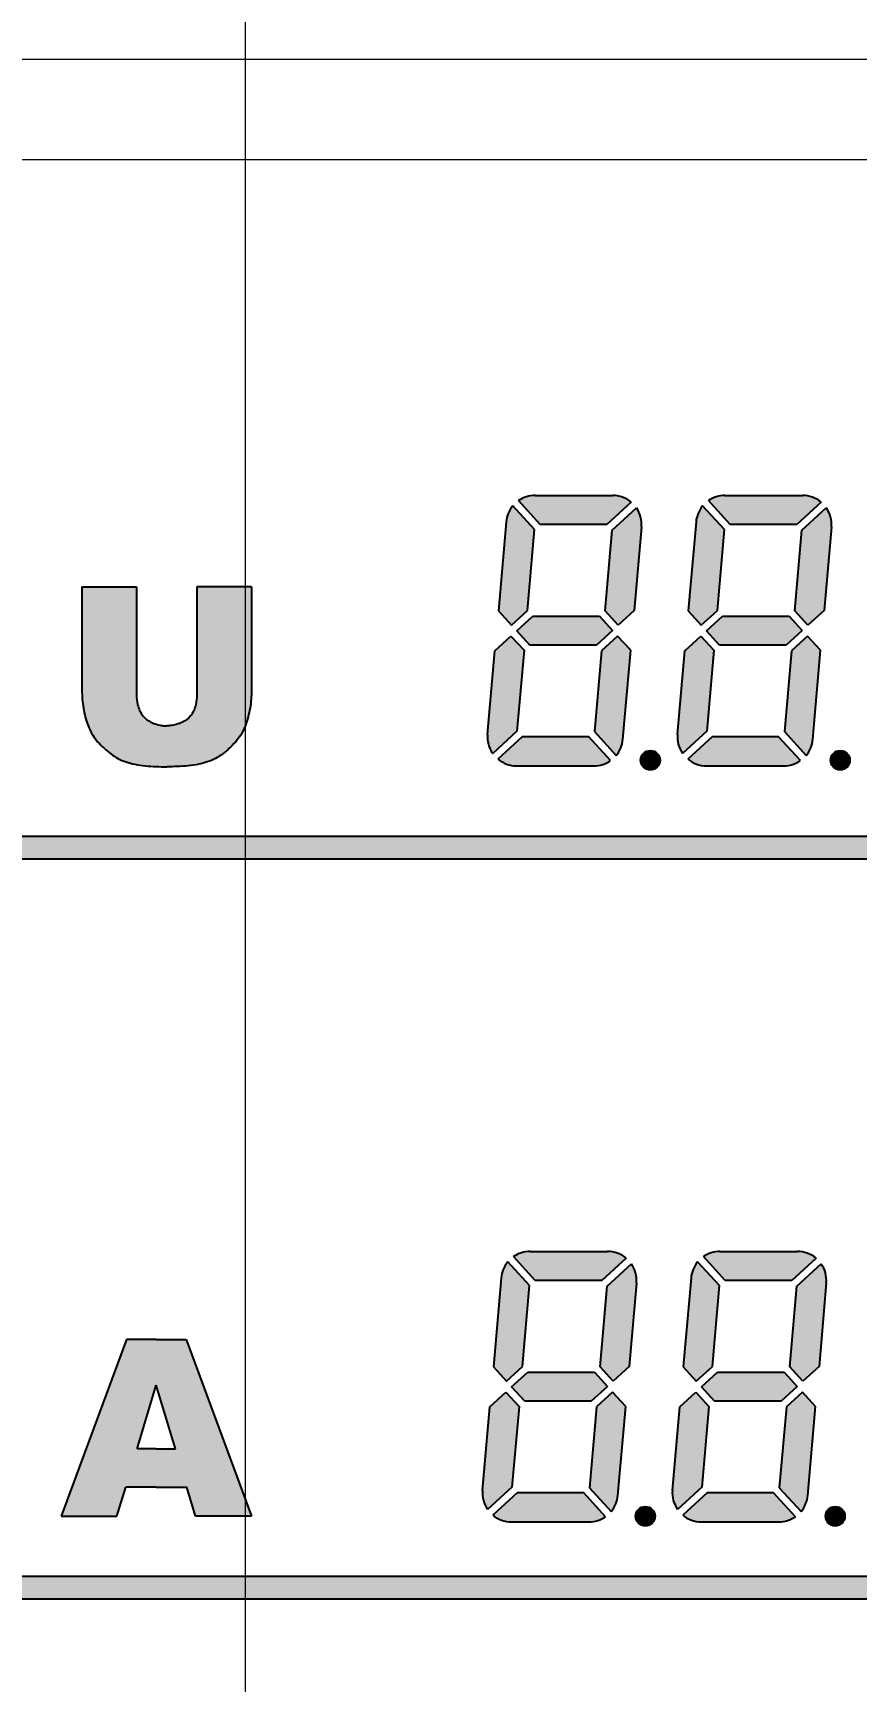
# Model space of a CAD drawing. Header units: millimetres. Extents: x 0 to 1188, y 0 to 840.
# Drawn here: x 295.21 to 311.58, y 703.66 to 736.44 of the extents above; entities that cross this region are included whole.
import ezdxf

# ---------------------------------------------------------------- set-up
doc = ezdxf.new("R2010")
doc.units = ezdxf.units.MM
for name, color, linetype, lineweight in [('5剖面线层', 2, 'Continuous', 20), ('7标注层', 4, 'Continuous', 20), ('细实线1', 7, 'Continuous', 15)]:
    doc.layers.add(name, color=color, linetype=linetype, lineweight=lineweight)
doc.layers.add('7', color=7, linetype='Continuous')
doc.layers.add('DWG', color=7, linetype='Continuous')
doc.styles.add('PC_TEXTSTYLE', font='txt.shx', dxfattribs={"width": 0.8, "bigfont": 'hzfs.shx'})
doc.dimstyles.new('副本 (2) (2)TH_GBDIM', dxfattribs={"dimtxt": 3.5, "dimasz": 2.5, "dimexe": 2, "dimexo": 0, "dimgap": 1.5, "dimtad": 1, "dimtoh": 1, "dimdec": 1, "dimdsep": 46, "dimtxsty": 'PC_TEXTSTYLE', "dimcen": 2.5, "dimazin": 2, "dimtfac": 0.714286, "dimtdec": 1, "dimtmove": 0, "dimatfit": 3, "dimfxl": 1, "dimtolj": 1, "dimtzin": 0, "dimarcsym": 0})

# ---------------------------------------------------------------- blocks, each defined once
blk = doc.blocks.new('*D34')
at = {"layer": '7', "color": 0, "lineweight": -2, "ltscale": 5, "transparency": 16777216}
for p, q in [((142.7839733713922, 704.7729266169877), (142.7839733713922, 813.930955731501)), ((456.0923315638363, 704.7729266169877), (456.0923315638363, 813.930955731501)), ((145.2839733713922, 811.930955731501), (453.5923315638363, 811.930955731501))]:
    blk.add_line(p, q, dxfattribs=at)
at = {"layer": '7', "color": 0, "ltscale": 5, "transparency": 16777216}
for points in [[(145.2839733713922, 812.3476223981676), (145.2839733713922, 811.5142890648343), (142.7839733713922, 811.930955731501)], [(453.5923315638363, 812.3476223981676), (453.5923315638363, 811.5142890648343), (456.0923315638363, 811.930955731501)]]:
    blk.add_solid(points, dxfattribs=at)
at = {"layer": 'DEFPOINTS', "color": 0, "ltscale": 5, "transparency": 16777216}
for p in [(456.0923315638363, 811.930955731501), (142.7839733713922, 704.7729266169877), (456.0923315638363, 704.7729266169877)]:
    blk.add_point(p, dxfattribs=at)
at = {"layer": '7', "color": 0, "ltscale": 5, "transparency": 16777216, "insert": (299.4381524676143, 815.180955731501), "char_height": 3.5, "attachment_point": 5, "style": 'PC_TEXTSTYLE'}
blk.add_mtext('\\A1;313.3', dxfattribs=at)
blk = doc.blocks.new('*D35')
at = {"layer": '7', "color": 0, "lineweight": -2, "ltscale": 5, "transparency": 16777216}
for p, q in [((159.0229906195459, 727.4906111243577), (159.0229906195459, 806.3837288747513)), ((439.8533068651018, 727.4906111243574), (439.8533068651018, 806.3837288747513)), ((437.3533068651018, 804.3837288747513), (161.5229906195459, 804.3837288747513))]:
    blk.add_line(p, q, dxfattribs=at)
at = {"layer": '7', "color": 0, "ltscale": 5, "transparency": 16777216}
for points in [[(161.5229906195459, 804.800395541418), (161.5229906195459, 803.9670622080847), (159.0229906195459, 804.3837288747513)], [(437.3533068651018, 804.800395541418), (437.3533068651018, 803.9670622080847), (439.8533068651018, 804.3837288747513)]]:
    blk.add_solid(points, dxfattribs=at)
at = {"layer": 'DEFPOINTS', "color": 0, "ltscale": 5, "transparency": 16777216}
for p in [(159.0229906195459, 804.3837288747513), (159.0229906195459, 727.4906111243577), (439.8533068651018, 727.4906111243574)]:
    blk.add_point(p, dxfattribs=at)
at = {"layer": '7', "color": 0, "ltscale": 5, "transparency": 16777216, "insert": (299.4381487423238, 807.6337288747513), "char_height": 3.5, "attachment_point": 5, "style": 'PC_TEXTSTYLE'}
blk.add_mtext('\\A1;280.8', dxfattribs=at)
blk = doc.blocks.new('*D38')
at = {"layer": '7', "color": 0, "lineweight": -2, "ltscale": 5, "transparency": 16777216}
for p, q in [((299.4381509313532, 774.9706114205262), (490.5379658309207, 774.9706114205262)), ((488.5379658309207, 772.4706114205262), (488.5379658309207, 686.6645021548554)), ((462.9359242315647, 684.1645021548554), (490.5379658309207, 684.1645021548554))]:
    blk.add_line(p, q, dxfattribs=at)
at = {"layer": '7', "color": 0, "ltscale": 5, "transparency": 16777216}
for points in [[(488.121299164254, 772.4706114205262), (488.9546324975874, 772.4706114205262), (488.5379658309207, 774.9706114205262)], [(488.121299164254, 686.6645021548554), (488.9546324975874, 686.6645021548554), (488.5379658309207, 684.1645021548554)]]:
    blk.add_solid(points, dxfattribs=at)
at = {"layer": 'DEFPOINTS', "color": 0, "ltscale": 5, "transparency": 16777216}
for p in [(299.4381509313532, 774.9706114205262), (462.9359242315647, 684.1645021548554), (488.5379658309207, 684.1645021548554)]:
    blk.add_point(p, dxfattribs=at)
at = {"layer": '7', "color": 0, "ltscale": 5, "transparency": 16777216, "insert": (485.2879658309206, 729.5675567876909), "char_height": 3.5, "attachment_point": 5, "rotation": 90, "style": 'PC_TEXTSTYLE'}
blk.add_mtext('\\A1;90.8', dxfattribs=at)

msp = doc.modelspace()

# ---------------------------------------------------------------- hatches: boundary and pattern name
h = msp.add_hatch(color=256)
edge = h.paths.add_edge_path()
edge.add_line((306.8421706658227, 724.4446439799449), (306.5225669335622, 724.1517811167421))
edge.add_line((306.5225669335622, 724.1517811167423), (306.3819139171495, 722.5441097826088))
edge.add_line((306.3819139171495, 722.5441097826088), (306.8153089004185, 722.0711421530466))
edge.add_arc((306.3728312754446, 722.4402947128783), 0.5762465280000839, 320.1622556607201, 354.9999999999768)
edge.add_line((306.9468850114325, 722.3900715187247), (307.101843952083, 724.1612603151475))
edge.add_line((307.101843952083, 724.1612603151475), (306.8421706658222, 724.4446439799449))
edge = h.paths.add_edge_path()
edge.add_line((304.7211957800422, 724.4446439799449), (304.9808690663034, 724.1612603151473))
edge.add_line((304.9808690663034, 724.1612603151475), (304.8402160498907, 722.5535889810142))
edge.add_line((304.8402160498907, 722.553588981014), (304.3573364562247, 722.111111356041))
edge.add_arc((304.8303040857871, 722.4402947128779), 0.5762465280000237, 174.9999999999731, 214.8377443391902, ccw=False)
edge.add_line((304.2562503497992, 722.490517907032), (304.4015920477813, 724.1517811167423))
edge.add_line((304.4015920477813, 724.1517811167423), (304.7211957800422, 724.4446439799451))
h.paths.add_polyline_path([(304.8344900481778, 724.5484590496753), (305.1540937804388, 724.8413219128784), (306.478682309831, 724.8413219128784), (306.7383555960922, 724.5579382480805), (306.4187518638317, 724.265075384878), (305.0941633344395, 724.265075384878)])
edge = h.paths.add_edge_path()
edge.add_line((306.7326295943793, 726.5528083167419), (307.2155091880458, 726.9952859417153))
edge.add_arc((306.7425415584838, 726.666102584878), 0.5762465280000346, -5.0000000000009095, 34.83774433924401, ccw=False)
edge.add_line((307.3165952944713, 726.6158793907243), (307.1712535964888, 724.954616181014))
edge.add_line((307.1712535964888, 724.954616181014), (306.8516498642283, 724.6617533178114))
edge.add_line((306.8516498642274, 724.6617533178114), (306.5919765779662, 724.9451369826088))
edge.add_line((306.5919765779666, 724.9451369826083), (306.7326295943793, 726.5528083167419))
edge = h.paths.add_edge_path()
edge.add_line((305.3042259952566, 726.666102584878), (304.8708310119877, 727.1390702144399))
edge.add_arc((305.2000143688255, 726.666102584878), 0.5762465280002314, 90, 124.83774433923949, ccw=False)
edge.add_line((305.2000143688255, 727.242349112878), (306.7425415584834, 727.242349112878))
edge.add_arc((306.7425415584829, 726.666102584878), 0.576246528000321, 50.16225566073541, 89.99999999997021, ccw=False)
edge.add_line((307.1116941183153, 727.1085802098514), (306.6288145246489, 726.6661025848782))
edge.add_line((306.6288145246489, 726.666102584878), (305.3042259952571, 726.666102584878))
edge = h.paths.add_edge_path()
edge.add_arc((305.200014368825, 726.6661025848784), 0.5762465279997375, 140.1622556608079, 175.0000000000448)
edge.add_line((304.6259606328375, 726.7163257790316), (304.4710016921862, 724.9451369826083))
edge.add_line((304.4710016921871, 724.9451369826083), (304.7306749784483, 724.6617533178112))
edge.add_line((304.7306749784478, 724.6617533178114), (305.0502787107083, 724.9546161810142))
edge.add_line((305.0502787107088, 724.954616181014), (305.1909317271205, 726.5622875151475))
edge.add_line((305.1909317271205, 726.5622875151475), (304.7575367438516, 727.0352551447097))
edge = h.paths.add_edge_path()
edge.add_line((304.9440311196212, 722.4402947128779), (304.4611515259556, 721.9978170879044))
edge.add_arc((304.8303040857871, 722.440294712877), 0.5762465279990895, 230.1622556607396, 269.9999999999702)
edge.add_line((304.8303040857862, 721.8640481848779), (306.3728312754455, 721.8640481848779))
edge.add_arc((306.3728312754446, 722.4402947128783), 0.5762465280003585, 270, 304.8377443392331)
edge.add_line((306.7020146322828, 721.9673270833164), (306.2686196490139, 722.4402947128781))
edge.add_line((306.2686196490139, 722.4402947128779), (304.9440311196212, 722.4402947128779))
h = msp.add_hatch(color=256)
edge = h.paths.add_edge_path()
edge.add_line((310.6178324590818, 724.4446439799449), (310.2982287268209, 724.1517811167421))
edge.add_line((310.2982287268209, 724.1517811167423), (310.1575757104082, 722.5441097826088))
edge.add_line((310.1575757104087, 722.5441097826088), (310.5909706936776, 722.0711421530466))
edge.add_arc((310.1484930687042, 722.4402947128783), 0.5762465280000839, 320.1622556607201, 354.9999999999768)
edge.add_line((310.7225468046917, 722.3900715187247), (310.8775057453425, 724.1612603151475))
edge.add_line((310.8775057453421, 724.1612603151475), (310.6178324590818, 724.4446439799449))
edge = h.paths.add_edge_path()
edge.add_line((308.4968575733018, 724.4446439799449), (308.756530859563, 724.1612603151473))
edge.add_line((308.7565308595621, 724.1612603151475), (308.6158778431494, 722.5535889810142))
edge.add_line((308.6158778431499, 722.553588981014), (308.1329982494839, 722.111111356041))
edge.add_arc((308.6059658790463, 722.4402947128779), 0.5762465280000237, 174.9999999999731, 214.8377443391902, ccw=False)
edge.add_line((308.0319121430588, 722.490517907032), (308.1772538410404, 724.1517811167423))
edge.add_line((308.1772538410404, 724.1517811167423), (308.4968575733009, 724.4446439799451))
h.paths.add_polyline_path([(308.610151841437, 724.5484590496753), (308.9297555736974, 724.8413219128784), (310.2543441030901, 724.8413219128784), (310.5140173893514, 724.5579382480805), (310.1944136570904, 724.265075384878), (308.8698251276982, 724.265075384878)])
edge = h.paths.add_edge_path()
edge.add_line((310.5082913876385, 726.5528083167419), (310.9911709813049, 726.9952859417153))
edge.add_arc((310.518203351743, 726.666102584878), 0.5762465280000346, -5.0000000000009095, 34.83774433924401, ccw=False)
edge.add_line((311.09225708773, 726.6158793907243), (310.9469153897479, 724.954616181014))
edge.add_line((310.9469153897479, 724.954616181014), (310.627311657487, 724.6617533178114))
edge.add_line((310.627311657487, 724.6617533178114), (310.3676383712258, 724.9451369826088))
edge.add_line((310.3676383712258, 724.9451369826083), (310.5082913876385, 726.5528083167419))
edge = h.paths.add_edge_path()
edge.add_line((309.0798877885162, 726.666102584878), (308.6464928052472, 727.1390702144399))
edge.add_arc((308.9756761620846, 726.666102584878), 0.5762465280002314, 90, 124.83774433923949, ccw=False)
edge.add_line((308.9756761620846, 727.242349112878), (310.518203351743, 727.242349112878))
edge.add_arc((310.518203351742, 726.666102584878), 0.576246528000321, 50.16225566073541, 89.99999999997021, ccw=False)
edge.add_line((310.8873559115744, 727.1085802098514), (310.404476317908, 726.6661025848782))
edge.add_line((310.404476317908, 726.666102584878), (309.0798877885167, 726.666102584878))
edge = h.paths.add_edge_path()
edge.add_arc((308.9756761620846, 726.6661025848784), 0.5762465279997375, 140.1622556608079, 175.0000000000448)
edge.add_line((308.4016224260967, 726.7163257790316), (308.2466634854453, 724.9451369826083))
edge.add_line((308.2466634854462, 724.9451369826083), (308.5063367717074, 724.6617533178112))
edge.add_line((308.5063367717074, 724.6617533178114), (308.8259405039679, 724.9546161810142))
edge.add_line((308.8259405039674, 724.954616181014), (308.9665935203792, 726.5622875151475))
edge.add_line((308.9665935203797, 726.5622875151475), (308.5331985371107, 727.0352551447097))
edge = h.paths.add_edge_path()
edge.add_line((308.7196929128803, 722.4402947128779), (308.2368133192148, 721.9978170879044))
edge.add_arc((308.6059658790458, 722.440294712877), 0.5762465279990895, 230.1622556607396, 269.9999999999702)
edge.add_line((308.6059658790454, 721.8640481848779), (310.1484930687046, 721.8640481848779))
edge.add_arc((310.1484930687042, 722.4402947128783), 0.5762465280003585, 270, 304.8377443392331)
edge.add_line((310.4776764255415, 721.9673270833164), (310.0442814422726, 722.4402947128781))
edge.add_line((310.044281442273, 722.4402947128779), (308.7196929128803, 722.4402947128779))
h = msp.add_hatch(color=256)
edge = h.paths.add_edge_path()
edge.add_spline(control_points=[(297.8746512708057, 721.842949597612), (297.9448461616674, 721.845083608287), (298.1577690251059, 721.8515567241784), (298.4880754009536, 721.8748968718983), (298.8512108072331, 721.9907339549632), (299.1262085050683, 722.2075963670113), (299.3638899803781, 722.4633213604911), (299.4922505624271, 722.7952839405693), (299.5498684655321, 723.085416019705), (299.5584231396032, 723.2651260410275), (299.5612813316596, 723.3251687441334)], knot_values=[0, 0, 0, 0, 0.2394624221120623, 0.7263637563297256, 1.126096146557898, 1.514994001906315, 1.908272062462384, 2.30049036784828, 2.708577262341008, 2.913333586897236, 2.913333586897236, 2.913333586897236, 2.913333586897236], degree=3, periodic=0)
edge.add_line((299.5612813316601, 723.3251687441325), (299.5612813316596, 725.4214847468068))
edge.add_line((299.5612813316596, 725.421484746807), (298.4762261837481, 725.421484746807))
edge.add_line((298.4762261837485, 725.421484746807), (298.4762261837485, 723.2753702475541))
edge.add_spline(control_points=[(298.4762261837476, 723.2753702475466), (298.4718265072605, 723.2108307872181), (298.4617418621445, 723.062897739147), (298.3724800382601, 722.8571068865876), (298.2126908021745, 722.7347679400905), (298.0695936172809, 722.687941548184), (297.9639111535397, 722.6618098715844), (297.8994904685281, 722.6600353982758), (297.8746512708057, 722.6593512004383)], knot_values=[0, 0, 0, 0, 0.2202608261937047, 0.5048671808487908, 0.7324257429599713, 0.8821196716537348, 1.016825297783983, 1.101359253195356, 1.101359253195356, 1.101359253195356, 1.101359253195356], degree=3, periodic=0)
edge.add_spline(control_points=[(297.8746512708057, 722.6593512004383), (297.8498120730841, 722.6600353982758), (297.7853913880721, 722.6618098715844), (297.6797089243322, 722.687941548184), (297.5366117394354, 722.7347679400905), (297.3768225033526, 722.8571068865876), (297.2875606794668, 723.062897739147), (297.2774760343508, 723.2108307872181), (297.2730763578637, 723.2753702475466)], knot_values=[0, 0, 0, 0, 0.08453395541091901, 0.2192395815411675, 0.368933510234931, 0.5964920723461116, 0.8810984270011977, 1.101359253194956, 1.101359253194956, 1.101359253194956, 1.101359253194956], degree=3, periodic=0)
edge.add_line((297.2730763578637, 723.275370247537), (297.2730763578637, 725.4214847468068))
edge.add_line((297.2730763578637, 725.421484746807), (296.1880212099517, 725.421484746807))
edge.add_line((296.1880212099521, 725.421484746807), (296.1880212099521, 723.3251687441295))
edge.add_spline(control_points=[(296.1880212099521, 723.3251687441334), (296.1908794020086, 723.2651260410275), (296.1994340760801, 723.085416019705), (296.2570519791851, 722.7952839405693), (296.3854125612337, 722.4633213604911), (296.623094036543, 722.2075963670113), (296.8980917343787, 721.9907339549627), (297.2612271406573, 721.8748968718983), (297.5915335165067, 721.8515567241784), (297.8044563799434, 721.845083608287), (297.8746512708057, 721.842949597612)], knot_values=[0, 0, 0, 0, 0.2047563245561993, 0.6128432190490144, 1.00506152443491, 1.39833958499098, 1.78723744033903, 2.186969830567632, 2.673871164785296, 2.913333586896904, 2.913333586896904, 2.913333586896904, 2.913333586896904], degree=3, periodic=0)
for points in [[(307.6856995340776, 721.9762911499765, 1), (307.300067736663, 721.9762911499765, 1)], [(311.4613613273367, 721.9762911499765, 1), (311.0757295299226, 721.9762911499765, 1)], [(307.5858522559028, 706.9398924104062, 1), (307.2002204584882, 706.9398924104062, 1)], [(311.3615140491619, 706.9398924104062, 1), (310.9758822517477, 706.9398924104062, 1)]]:
    msp.add_hatch(color=256).paths.add_polyline_path(points)
h = msp.add_hatch(color=256)
edge = h.paths.add_edge_path()
edge.add_line((306.7423233876483, 709.4082452403745), (306.4227196553874, 709.1153823771717))
edge.add_line((306.4227196553874, 709.115382377172), (306.2820666389747, 707.5077110430384))
edge.add_line((306.2820666389747, 707.5077110430384), (306.7154616222437, 707.0347434134765))
edge.add_arc((306.2729839972702, 707.4038959733084), 0.5762465280000839, 320.1622556607201, 354.9999999999768)
edge.add_line((306.8470377332577, 707.3536727791543), (307.0019966739081, 709.1248615755771))
edge.add_line((307.0019966739081, 709.1248615755771), (306.7423233876474, 709.4082452403745))
edge = h.paths.add_edge_path()
edge.add_line((304.6213485018674, 709.4082452403745), (304.8810217881286, 709.1248615755769))
edge.add_line((304.8810217881286, 709.1248615755771), (304.7403687717159, 707.5171902414438))
edge.add_line((304.7403687717159, 707.517190241444), (304.2574891780499, 707.0747126164711))
edge.add_arc((304.7304568076123, 707.403895973308), 0.5762465280000237, 174.9999999999731, 214.8377443391902, ccw=False)
edge.add_line((304.1564030716248, 707.4541191674616), (304.3017447696064, 709.115382377172))
edge.add_line((304.3017447696064, 709.115382377172), (304.6213485018674, 709.4082452403748))
h.paths.add_polyline_path([(304.734642770003, 709.5120603101054), (305.0542465022639, 709.804923173308), (306.3788350316566, 709.804923173308), (306.6385083179174, 709.5215395085106), (306.3189045856569, 709.2286766453076), (304.9943160562647, 709.2286766453076)])
edge = h.paths.add_edge_path()
edge.add_line((306.6327823162045, 711.516409577172), (307.1156619098709, 711.9588872021454))
edge.add_arc((306.642694280309, 711.6297038453076), 0.5762465280000346, -5.0000000000009095, 34.83774433924401, ccw=False)
edge.add_line((307.2167480162965, 711.5794806511544), (307.071406318314, 709.9182174414439))
edge.add_line((307.071406318314, 709.9182174414436), (306.7518025860535, 709.6253545782411))
edge.add_line((306.751802586053, 709.6253545782411), (306.4921292997918, 709.9087382430384))
edge.add_line((306.4921292997918, 709.9087382430384), (306.6327823162045, 711.516409577172))
edge = h.paths.add_edge_path()
edge.add_line((305.2043787170818, 711.6297038453081), (304.7709837338128, 712.1026714748698))
edge.add_arc((305.1001670906506, 711.6297038453076), 0.5762465280002314, 90, 124.83774433923949, ccw=False)
edge.add_line((305.1001670906506, 712.205950373308), (306.6426942803085, 712.205950373308))
edge.add_arc((306.6426942803081, 711.6297038453076), 0.576246528000321, 50.16225566073541, 89.99999999997021, ccw=False)
edge.add_line((307.0118468401405, 712.0721814702811), (306.5289672464741, 711.6297038453076))
edge.add_line((306.5289672464741, 711.6297038453076), (305.2043787170827, 711.6297038453076))
edge = h.paths.add_edge_path()
edge.add_arc((305.1001670906502, 711.6297038453085), 0.5762465279997375, 140.1622556608079, 175.0000000000448)
edge.add_line((304.5261133546627, 711.6799270394617), (304.3711544140114, 709.9087382430387))
edge.add_line((304.3711544140123, 709.9087382430384), (304.6308277002735, 709.6253545782413))
edge.add_line((304.630827700273, 709.6253545782411), (304.9504314325335, 709.9182174414441))
edge.add_line((304.9504314325339, 709.9182174414436), (305.0910844489457, 711.5258887755772))
edge.add_line((305.0910844489457, 711.5258887755772), (304.6576894656768, 711.9988564051391))
edge = h.paths.add_edge_path()
edge.add_line((304.8441838414464, 707.403895973308), (304.3613042477808, 706.9614183483345))
edge.add_arc((304.7304568076123, 707.403895973307), 0.5762465279990895, 230.1622556607396, 269.9999999999702)
edge.add_line((304.7304568076114, 706.827649445308), (306.2729839972707, 706.827649445308))
edge.add_arc((306.2729839972702, 707.4038959733084), 0.5762465280003585, 270, 304.8377443392331)
edge.add_line((306.602167354108, 706.930928343746), (306.1687723708391, 707.403895973308))
edge.add_line((306.1687723708391, 707.403895973308), (304.8441838414464, 707.403895973308))
h = msp.add_hatch(color=256)
edge = h.paths.add_edge_path()
edge.add_line((310.517985180907, 709.4082452403745), (310.198381448646, 709.1153823771717))
edge.add_line((310.198381448646, 709.115382377172), (310.0577284322334, 707.5077110430384))
edge.add_line((310.0577284322338, 707.5077110430384), (310.4911234155028, 707.0347434134765))
edge.add_arc((310.0486457905293, 707.4038959733084), 0.5762465280000839, 320.1622556607201, 354.9999999999768)
edge.add_line((310.6226995265168, 707.3536727791543), (310.7776584671677, 709.1248615755771))
edge.add_line((310.7776584671677, 709.1248615755771), (310.517985180907, 709.4082452403745))
edge = h.paths.add_edge_path()
edge.add_line((308.397010295127, 709.4082452403745), (308.6566835813882, 709.1248615755769))
edge.add_line((308.6566835813873, 709.1248615755771), (308.5160305649746, 707.5171902414438))
edge.add_line((308.516030564975, 707.517190241444), (308.0331509713091, 707.0747126164711))
edge.add_arc((308.5061186008714, 707.403895973308), 0.5762465280000237, 174.9999999999731, 214.8377443391902, ccw=False)
edge.add_line((307.932064864884, 707.4541191674616), (308.0774065628656, 709.115382377172))
edge.add_line((308.077406562866, 709.115382377172), (308.397010295127, 709.4082452403748))
h.paths.add_polyline_path([(308.5103045632621, 709.5120603101054), (308.8299082955226, 709.804923173308), (310.1544968249153, 709.804923173308), (310.4141701111765, 709.5215395085106), (310.0945663789156, 709.2286766453076), (308.7699778495233, 709.2286766453076)])
edge = h.paths.add_edge_path()
edge.add_line((310.4084441094636, 711.516409577172), (310.8913237031301, 711.9588872021454))
edge.add_arc((310.4183560735681, 711.6297038453076), 0.5762465280000346, -5.0000000000009095, 34.83774433924401, ccw=False)
edge.add_line((310.9924098095552, 711.5794806511544), (310.8470681115731, 709.9182174414439))
edge.add_line((310.8470681115731, 709.9182174414436), (310.5274643793122, 709.6253545782411))
edge.add_line((310.5274643793122, 709.6253545782411), (310.267791093051, 709.9087382430384))
edge.add_line((310.267791093051, 709.9087382430384), (310.4084441094636, 711.516409577172))
edge = h.paths.add_edge_path()
edge.add_line((308.9800405103414, 711.6297038453081), (308.5466455270724, 712.1026714748698))
edge.add_arc((308.8758288839098, 711.6297038453076), 0.5762465280002314, 90, 124.83774433923949, ccw=False)
edge.add_line((308.8758288839098, 712.205950373308), (310.4183560735681, 712.205950373308))
edge.add_arc((310.4183560735677, 711.6297038453076), 0.576246528000321, 50.16225566073541, 89.99999999997021, ccw=False)
edge.add_line((310.7875086333996, 712.0721814702811), (310.3046290397332, 711.6297038453076))
edge.add_line((310.3046290397332, 711.6297038453076), (308.9800405103418, 711.6297038453076))
edge = h.paths.add_edge_path()
edge.add_arc((308.8758288839098, 711.6297038453085), 0.5762465279997375, 140.1622556608079, 175.0000000000448)
edge.add_line((308.3017751479223, 711.6799270394617), (308.1468162072709, 709.9087382430387))
edge.add_line((308.1468162072714, 709.9087382430384), (308.4064894935326, 709.6253545782413))
edge.add_line((308.4064894935326, 709.6253545782411), (308.7260932257931, 709.9182174414441))
edge.add_line((308.7260932257931, 709.9182174414436), (308.8667462422044, 711.5258887755772))
edge.add_line((308.8667462422048, 711.5258887755772), (308.4333512589359, 711.9988564051391))
edge = h.paths.add_edge_path()
edge.add_line((308.6198456347055, 707.403895973308), (308.13696604104, 706.9614183483345))
edge.add_arc((308.506118600871, 707.403895973307), 0.5762465279990895, 230.1622556607396, 269.9999999999702)
edge.add_line((308.5061186008705, 706.827649445308), (310.0486457905298, 706.827649445308))
edge.add_arc((310.0486457905293, 707.4038959733084), 0.5762465280003585, 270, 304.8377443392331)
edge.add_line((310.3778291473667, 706.930928343746), (309.9444341640977, 707.403895973308))
edge.add_line((309.9444341640982, 707.403895973308), (308.6198456347055, 707.403895973308))
h = msp.add_hatch(color=256)
h.paths.add_polyline_path([(298.2626946632416, 710.4523538268049), (297.667425313636, 710.4523538268049), (297.07215596403, 710.4523538268049), (295.773569295612, 706.9381733089808), (296.8852937536893, 706.9381733089808), (297.0591263914888, 707.517612213745), (297.667425313636, 707.517612213745), (298.2757242357828, 707.517612213745), (298.4495568735828, 706.9381733089808), (299.5612813316596, 706.9381733089808)])
h.paths.add_polyline_path([(298.0461738624734, 708.2827758710491), (297.667425313636, 708.2827758710491), (297.2886767647982, 708.2827758710491), (297.667425313636, 709.5452640153708)], flags=16)
at = {"layer": '7标注层', "ltscale": 10}
for points in [[(321.6381402466213, 720.465086666391), (277.2381616160856, 720.465086666391), (277.2381616160856, 720.012934906001), (321.6381402466213, 720.012934906001)], [(321.6381402466213, 705.748464229529), (277.2381616160856, 705.748464229529), (277.2381616160856, 705.2963124691389), (321.6381402466213, 705.2963124691389)]]:
    msp.add_hatch(color=0, dxfattribs=at).paths.add_polyline_path(points)

# ---------------------------------------------------------------- linework, layer by layer
at = {"color": 7, "linetype": 'Continuous', "lineweight": 15}
for p, q in [((320.6381532417295, 735.9145057681412), (278.2381549531278, 735.9145057681412)), ((320.6381532417295, 733.9145017150254), (278.2381549531278, 733.9145017150254))]:
    msp.add_line(p, q, dxfattribs=at)
for p, q in [((296.1880212099521, 725.421484746807), (297.2730763578637, 725.421484746807)), ((296.1880212099521, 725.421484746807), (296.1880212099521, 723.325168744133)), ((297.2730763578637, 725.421484746807), (297.2730763578637, 723.2753702475479)), ((299.5612813316596, 725.421484746807), (298.4762261837485, 725.421484746807)), ((298.4762261837485, 725.421484746807), (298.4762261837485, 723.2753702475479)), ((299.5612813316596, 725.421484746807), (299.5612813316596, 723.325168744133)), ((297.07215596403, 710.4523538268049), (295.773569295612, 706.9381733089808)), ((297.667425313636, 710.4523538268049), (297.07215596403, 710.4523538268049)), ((297.667425313636, 710.4523538268049), (298.2626946632416, 710.4523538268049)), ((298.2626946632416, 710.4523538268049), (299.5612813316596, 706.9381733089808)), ((297.2886767647982, 708.2827758710491), (297.667425313636, 709.5452640153708)), ((298.0461738624734, 708.2827758710491), (297.667425313636, 709.5452640153708)), ((297.667425313636, 708.2827758710491), (297.2886767647982, 708.2827758710491)), ((297.667425313636, 708.2827758710491), (298.0461738624734, 708.2827758710491)), ((296.8852937536893, 706.9381733089808), (297.0591263914902, 707.517612213745)), ((297.667425313636, 707.517612213745), (297.0591263914902, 707.517612213745)), ((297.667425313636, 707.517612213745), (298.2757242357828, 707.517612213745)), ((298.4495568735828, 706.9381733089808), (298.2757242357828, 707.517612213745)), ((295.773569295612, 706.9381733089808), (296.8852937536893, 706.9381733089808)), ((299.5612813316596, 706.9381733089808), (298.4495568735828, 706.9381733089808)), ((277.2381616160856, 705.748464229529), (321.6381402466213, 705.748464229529)), ((277.2381616160856, 705.748464229529), (321.6381402466213, 705.748464229529)), ((277.2381616160856, 705.2963124691391), (321.6381402466213, 705.2963124691391))]:
    msp.add_line(p, q)
at = {"color": 0}
for p, q in [((277.2381616160856, 720.465086666391), (321.6381402466213, 720.465086666391)), ((277.2381616160856, 720.0129349060012), (321.6381402466213, 720.0129349060012))]:
    msp.add_line(p, q, dxfattribs=at)
at = {"color": 7, "linetype": 'Continuous', "lineweight": 15}
for points, knots in [([(299.4381524676141, 767.2205639365525), (296.6627453290164, 767.1896417671435), (291.1086868642381, 767.1277612832437), (282.8162978549519, 766.6459699505378), (273.0854266357226, 765.7599559844164), (262.0076864617488, 764.2599396866242), (250.1924045760411, 762.0705498818334), (239.1395204982578, 759.4704898473303), (228.8048022765615, 756.4633641295304), (218.8095213900365, 752.9031900478683), (209.3616502171105, 748.8224128149243), (200.5748174052296, 744.2605295017379), (193.3156674783386, 739.7757971468466), (187.2973699948921, 735.4778484526923), (182.3963695057819, 731.4972710385325), (177.7048654110072, 727.0914314499898), (173.3419335358869, 722.2092958653), (169.3867785103214, 716.7655741889389), (165.9649879437436, 710.9560251780715), (164.2452719677522, 706.783064192424), (163.3854694718179, 704.696718353352)], [0, 0, 0, 0, 0.04713882072838785, 0.09433274226514052, 0.1414843047109799, 0.2145668108878993, 0.2876636122850687, 0.3523532110324962, 0.4170382476491193, 0.4831805933211104, 0.5493210953289012, 0.6126363893950918, 0.6759521071364133, 0.7192466100095866, 0.7625703604305298, 0.8058448680273667, 0.8537182162213413, 0.9015892137622404, 0.9507977824156225, 1, 1, 1, 1]), ([(435.4908280128298, 704.696718353352), (434.6457668745277, 706.7509684466497), (432.9526278370897, 710.8668020449265), (429.5558068728085, 716.6564997666553), (425.5923957993343, 722.1382293442318), (420.5402109459997, 727.7985318676974), (414.2557638484961, 733.5029890297103), (406.6652237664066, 739.1364383328621), (398.4234955648537, 744.2100661316281), (389.5873174023845, 748.7853274322417), (380.1756585788776, 752.853344127546), (370.2134857730578, 756.4038528463132), (359.8484533894386, 759.4384996755714), (349.5752986110917, 761.863865154012), (339.4937885291838, 763.7852429245033), (329.6619073571844, 765.273106752868), (319.6693819567315, 766.367267758176), (309.5783863741294, 767.0817018782939), (302.814195733147, 767.1743318357012), (299.4381524676141, 767.2205639365525)], [0, 0, 0, 0, 0.04844238146870318, 0.09705769608088616, 0.1456896315900376, 0.1941547987214492, 0.2581372775332633, 0.3223511914106899, 0.3866281854626434, 0.4506969391816851, 0.516004206030949, 0.5814984513747097, 0.6470104788302288, 0.7123421235156678, 0.7697810030532477, 0.8274446858431967, 0.8851216622167379, 0.9426636150260151, 1, 1, 1, 1])]:
    msp.add_open_spline(points, degree=3, knots=knots, dxfattribs=at)
for points in [[(296.1880212099521, 723.3251687441334), (296.199562680706, 723.1453531927846), (296.2684107818058, 722.7928981233704), (296.4038733219417, 722.4754396561857), (296.6299693240666, 722.2134182586774), (296.9055472485696, 722.0104939930761), (297.2379653528677, 721.895444135243), (297.6640520280715, 721.8502843506194), (297.8746512708057, 721.842949597612)], [(297.2730763578637, 723.2753702475466), (297.2960670693768, 723.0829090495331), (297.4026828233744, 722.856281419281), (297.5606378210281, 722.7331924439459), (297.6844454581168, 722.6881964990389), (297.8003743213793, 722.663448656197), (297.8746512708057, 722.6593512004383)], [(299.5612813316596, 723.3251687441334), (299.5497398609049, 723.1453531927846), (299.480891759806, 722.7928981233704), (299.3454292196701, 722.4754396561857), (299.1193332175452, 722.2134182586774), (298.8437552930417, 722.0104939930761), (298.5113371887431, 721.895444135243), (298.0852505135398, 721.8502843506194), (297.8746512708057, 721.842949597612)], [(298.4762261837476, 723.2753702475466), (298.453235472234, 723.0829090495331), (298.3466197182378, 722.856281419281), (298.1886647205841, 722.7331924439459), (298.0648570834945, 722.6881964990389), (297.948928220232, 722.663448656197), (297.8746512708057, 722.6593512004383)]]:
    msp.add_spline(points, degree=3)
at = {"layer": '5剖面线层', "color": 1, "linetype": 'ByBlock', "ltscale": 7}
msp.add_line((299.4381509313532, 780.2287497079219), (299.4381509313532, 626.4885028937347), dxfattribs=at)
at = {"layer": 'DWG'}
for p, q in [((305.1909317271205, 726.5622875151475), (304.7575367438516, 727.0352551447095)), ((305.3042259952566, 726.666102584878), (304.8708310119877, 727.1390702144399)), ((305.2000143688255, 727.242349112878), (306.7425415584834, 727.242349112878)), ((307.1116941183153, 727.1085802098514), (306.6288145246489, 726.666102584878)), ((308.9665935203797, 726.5622875151475), (308.5331985371107, 727.0352551447095)), ((309.0798877885162, 726.666102584878), (308.6464928052472, 727.1390702144399)), ((308.9756761620846, 727.242349112878), (310.518203351742, 727.242349112878)), ((310.8873559115744, 727.1085802098514), (310.404476317908, 726.666102584878)), ((304.6259606328375, 726.7163257790316), (304.4710016921862, 724.9451369826083)), ((306.7326295943793, 726.5528083167424), (307.2155091880458, 726.9952859417153)), ((308.4016224260967, 726.7163257790316), (308.2466634854462, 724.9451369826083)), ((310.5082913876385, 726.5528083167424), (310.9911709813049, 726.9952859417153)), ((305.0502787107088, 724.954616181014), (305.1909317271205, 726.5622875151475)), ((306.6288145246489, 726.666102584878), (305.3042259952566, 726.666102584878)), ((306.5919765779666, 724.9451369826088), (306.7326295943793, 726.5528083167424)), ((307.3165952944709, 726.6158793907243), (307.1712535964888, 724.954616181014)), ((308.8259405039674, 724.954616181014), (308.9665935203797, 726.5622875151475)), ((310.404476317908, 726.666102584878), (309.0798877885162, 726.666102584878)), ((310.3676383712258, 724.9451369826088), (310.5082913876385, 726.5528083167424)), ((311.09225708773, 726.6158793907243), (310.9469153897479, 724.954616181014)), ((304.4710016921862, 724.9451369826083), (304.7306749784478, 724.6617533178114)), ((304.7306749784478, 724.6617533178114), (305.0502787107088, 724.954616181014)), ((304.8344900481778, 724.5484590496753), (305.1540937804383, 724.8413219128784)), ((305.1540937804383, 724.8413219128784), (306.478682309831, 724.8413219128784)), ((306.478682309831, 724.8413219128784), (306.7383555960918, 724.5579382480805)), ((306.8516498642274, 724.6617533178114), (306.5919765779666, 724.9451369826088)), ((307.1712535964888, 724.954616181014), (306.8516498642274, 724.6617533178114)), ((308.2466634854462, 724.9451369826083), (308.5063367717074, 724.6617533178114)), ((308.5063367717074, 724.6617533178114), (308.8259405039674, 724.954616181014)), ((308.6101518414374, 724.5484590496753), (308.9297555736974, 724.8413219128784)), ((308.9297555736974, 724.8413219128784), (310.2543441030901, 724.8413219128784)), ((310.2543441030901, 724.8413219128784), (310.5140173893514, 724.5579382480805)), ((310.627311657487, 724.6617533178114), (310.3676383712258, 724.9451369826088)), ((310.9469153897479, 724.954616181014), (310.627311657487, 724.6617533178114)), ((304.4015920477813, 724.1517811167423), (304.7211957800422, 724.4446439799449)), ((304.7211957800422, 724.4446439799449), (304.9808690663034, 724.1612603151475)), ((305.0941633344395, 724.265075384878), (304.8344900481778, 724.5484590496753)), ((306.7383555960918, 724.5579382480805), (306.4187518638308, 724.265075384878)), ((306.8421706658227, 724.4446439799449), (306.5225669335622, 724.1517811167423)), ((307.101843952083, 724.1612603151475), (306.8421706658227, 724.4446439799449)), ((308.1772538410404, 724.1517811167423), (308.4968575733018, 724.4446439799449)), ((308.4968575733018, 724.4446439799449), (308.7565308595621, 724.1612603151475)), ((308.8698251276991, 724.265075384878), (308.6101518414374, 724.5484590496753)), ((310.5140173893514, 724.5579382480805), (310.1944136570904, 724.265075384878)), ((310.6178324590818, 724.4446439799449), (310.2982287268209, 724.1517811167423)), ((310.877505745343, 724.1612603151475), (310.6178324590818, 724.4446439799449)), ((304.2562503497992, 722.490517907032), (304.4015920477813, 724.1517811167423)), ((304.9808690663034, 724.1612603151475), (304.8402160498907, 722.553588981014)), ((306.4187518638308, 724.265075384878), (305.0941633344395, 724.265075384878)), ((306.5225669335622, 724.1517811167423), (306.3819139171495, 722.5441097826088)), ((306.9468850114325, 722.3900715187247), (307.101843952083, 724.1612603151475)), ((308.0319121430588, 722.490517907032), (308.1772538410404, 724.1517811167423)), ((308.7565308595621, 724.1612603151475), (308.6158778431499, 722.553588981014)), ((310.1944136570904, 724.265075384878), (308.8698251276991, 724.265075384878)), ((310.2982287268209, 724.1517811167423), (310.1575757104087, 722.5441097826088)), ((310.7225468046917, 722.3900715187247), (310.877505745343, 724.1612603151475)), ((304.8402160498907, 722.553588981014), (304.3573364562247, 722.111111356041)), ((304.9440311196212, 722.4402947128783), (304.4611515259552, 721.9978170879049)), ((306.2686196490139, 722.4402947128783), (304.9440311196212, 722.4402947128783)), ((306.7020146322819, 721.9673270833164), (306.2686196490139, 722.4402947128783)), ((306.3819139171495, 722.5441097826088), (306.8153089004185, 722.0711421530468)), ((308.6158778431499, 722.553588981014), (308.1329982494839, 722.111111356041)), ((308.7196929128803, 722.4402947128783), (308.2368133192148, 721.9978170879049)), ((310.044281442273, 722.4402947128783), (308.7196929128803, 722.4402947128783)), ((310.4776764255415, 721.9673270833164), (310.044281442273, 722.4402947128783)), ((310.1575757104087, 722.5441097826088), (310.5909706936771, 722.0711421530468)), ((304.8303040857862, 721.8640481848779), (306.3728312754446, 721.8640481848779)), ((308.6059658790458, 721.8640481848779), (310.1484930687042, 721.8640481848779)), ((305.0910844489457, 711.5258887755772), (304.6576894656768, 711.9988564051391)), ((305.2043787170818, 711.6297038453081), (304.7709837338128, 712.10267147487)), ((305.1001670906506, 712.205950373308), (306.642694280309, 712.205950373308)), ((307.0118468401405, 712.0721814702811), (306.5289672464741, 711.6297038453076)), ((306.6327823162045, 711.516409577172), (307.1156619098709, 711.9588872021454)), ((308.8667462422048, 711.5258887755772), (308.4333512589359, 711.9988564051391)), ((308.9800405103414, 711.6297038453081), (308.5466455270724, 712.10267147487)), ((308.8758288839098, 712.205950373308), (310.4183560735677, 712.205950373308)), ((310.7875086333996, 712.0721814702811), (310.3046290397332, 711.6297038453076)), ((310.4084441094636, 711.516409577172), (310.8913237031301, 711.9588872021454)), ((304.5261133546627, 711.6799270394617), (304.3711544140114, 709.9087382430384)), ((306.5289672464741, 711.6297038453076), (305.2043787170818, 711.6297038453081)), ((308.3017751479223, 711.6799270394617), (308.1468162072714, 709.9087382430384)), ((310.3046290397332, 711.6297038453076), (308.9800405103414, 711.6297038453081)), ((304.9504314325339, 709.9182174414441), (305.0910844489457, 711.5258887755772)), ((306.4921292997918, 709.9087382430384), (306.6327823162045, 711.516409577172)), ((307.216748016296, 711.5794806511544), (307.071406318314, 709.9182174414436)), ((308.7260932257931, 709.9182174414441), (308.8667462422048, 711.5258887755772)), ((310.267791093051, 709.9087382430384), (310.4084441094636, 711.516409577172)), ((310.9924098095552, 711.5794806511544), (310.8470681115731, 709.9182174414436)), ((304.3711544140114, 709.9087382430384), (304.630827700273, 709.6253545782411)), ((304.630827700273, 709.6253545782411), (304.9504314325339, 709.9182174414441)), ((304.734642770003, 709.5120603101054), (305.0542465022635, 709.804923173308)), ((305.0542465022635, 709.804923173308), (306.3788350316566, 709.804923173308)), ((306.3788350316566, 709.804923173308), (306.6385083179174, 709.5215395085106)), ((306.751802586053, 709.6253545782411), (306.4921292997918, 709.9087382430384)), ((307.071406318314, 709.9182174414436), (306.751802586053, 709.6253545782411)), ((308.1468162072714, 709.9087382430384), (308.4064894935326, 709.6253545782411)), ((308.4064894935326, 709.6253545782411), (308.7260932257931, 709.9182174414441)), ((308.5103045632626, 709.5120603101054), (308.8299082955226, 709.804923173308)), ((308.8299082955226, 709.804923173308), (310.1544968249153, 709.804923173308)), ((310.1544968249153, 709.804923173308), (310.4141701111765, 709.5215395085106)), ((310.5274643793122, 709.6253545782411), (310.267791093051, 709.9087382430384)), ((310.8470681115731, 709.9182174414436), (310.5274643793122, 709.6253545782411)), ((304.3017447696064, 709.115382377172), (304.6213485018674, 709.4082452403745)), ((304.6213485018674, 709.4082452403745), (304.8810217881286, 709.1248615755771)), ((304.9943160562647, 709.2286766453076), (304.734642770003, 709.5120603101054)), ((306.6385083179174, 709.5215395085106), (306.318904585656, 709.2286766453076)), ((306.7423233876483, 709.4082452403745), (306.4227196553874, 709.115382377172)), ((307.0019966739081, 709.1248615755771), (306.7423233876483, 709.4082452403745)), ((308.077406562866, 709.115382377172), (308.397010295127, 709.4082452403745)), ((308.397010295127, 709.4082452403745), (308.6566835813873, 709.1248615755771)), ((308.7699778495243, 709.2286766453076), (308.5103045632626, 709.5120603101054)), ((310.4141701111765, 709.5215395085106), (310.0945663789156, 709.2286766453076)), ((310.517985180907, 709.4082452403745), (310.198381448646, 709.115382377172)), ((310.7776584671682, 709.1248615755771), (310.517985180907, 709.4082452403745)), ((304.1564030716248, 707.4541191674616), (304.3017447696064, 709.115382377172)), ((304.8810217881286, 709.1248615755771), (304.7403687717159, 707.517190241444)), ((306.318904585656, 709.2286766453076), (304.9943160562647, 709.2286766453076)), ((306.4227196553874, 709.115382377172), (306.2820666389747, 707.5077110430384)), ((306.8470377332577, 707.3536727791543), (307.0019966739081, 709.1248615755771)), ((307.932064864884, 707.4541191674616), (308.077406562866, 709.115382377172)), ((308.6566835813873, 709.1248615755771), (308.516030564975, 707.517190241444)), ((310.0945663789156, 709.2286766453076), (308.7699778495243, 709.2286766453076)), ((310.198381448646, 709.115382377172), (310.0577284322338, 707.5077110430384)), ((310.6226995265168, 707.3536727791543), (310.7776584671682, 709.1248615755771)), ((304.7403687717159, 707.517190241444), (304.2574891780499, 707.0747126164711)), ((304.8441838414464, 707.403895973308), (304.3613042477804, 706.9614183483345)), ((306.1687723708391, 707.403895973308), (304.8441838414464, 707.403895973308)), ((306.6021673541071, 706.930928343746), (306.1687723708391, 707.403895973308)), ((306.2820666389747, 707.5077110430384), (306.7154616222437, 707.0347434134765)), ((308.516030564975, 707.517190241444), (308.0331509713095, 707.0747126164711)), ((308.6198456347055, 707.403895973308), (308.1369660410404, 706.9614183483345)), ((309.9444341640982, 707.403895973308), (308.6198456347055, 707.403895973308)), ((310.3778291473667, 706.930928343746), (309.9444341640982, 707.403895973308)), ((310.0577284322338, 707.5077110430384), (310.4911234155023, 707.0347434134765)), ((304.7304568076114, 706.827649445308), (306.2729839972702, 706.827649445308)), ((308.506118600871, 706.827649445308), (310.0486457905293, 706.827649445308))]:
    msp.add_line(p, q, dxfattribs=at)
for centre in [(307.49288363537, 721.9762911499765), (311.2685454286296, 721.9762911499765), (307.3930363571957, 706.9398924104062), (311.1686981504548, 706.9398924104062)]:
    msp.add_circle(centre, 0.1928158987072537, dxfattribs=at)
for centre, radius, start, end in [((305.2000143688255, 726.6661025848782), 0.5762465280004669, 140.1622556608014, 175.0000000000068), ((305.200014368825, 726.6661025848773), 0.576246528000728, 89.99999999994789, 124.8377443391978), ((306.7425415584843, 726.6661025848775), 0.5762465280005244, 50.16225566084882, 90.00000000007815), ((308.9756761620846, 726.6661025848782), 0.5762465280004669, 140.1622556608014, 175.0000000000068), ((308.9756761620846, 726.666102584878), 0.5762465280001214, 90, 124.8377443392343), ((310.518203351743, 726.6661025848769), 0.5762465280012066, 50.16225566084882, 90.00000000007815), ((306.7425415584838, 726.6661025848787), 0.57624652799975, 354.9999999999349, 34.83774433918807), ((310.518203351743, 726.6661025848787), 0.57624652799975, 354.9999999999349, 34.83774433918807), ((304.8303040857867, 722.4402947128783), 0.5762465280000747, 175.0000000000198, 214.8377443392355), ((308.6059658790458, 722.4402947128779), 0.5762465279997175, 174.9999999999479, 214.8377443391881), ((306.372831275445, 722.4402947128779), 0.5762465280000448, 320.1622556607882, 355.0000000000198), ((310.1484930687042, 722.4402947128788), 0.5762465280001328, 320.1622556607037, 354.9999999999479), ((304.8303040857862, 722.4402947128774), 0.5762465279994191, 230.1622556607569, 270), ((306.3728312754441, 722.4402947128783), 0.5762465280002971, 270.0000000000521, 304.8377443392676), ((308.6059658790463, 722.4402947128774), 0.5762465279997104, 230.1622556607281, 269.9999999999479), ((310.1484930687037, 722.4402947128783), 0.5762465280002971, 270.0000000000521, 304.8377443392676), ((305.1001670906502, 711.6297038453081), 0.5762465280000448, 140.1622556607881, 174.9999999999937), ((305.1001670906502, 711.6297038453072), 0.5762465280006346, 89.99999999994789, 124.837744339203), ((306.6426942803085, 711.6297038453081), 0.5762465280001834, 50.1622556607183, 89.99999999994789), ((306.642694280309, 711.6297038453085), 0.57624652799975, 354.9999999999349, 34.83774433918807), ((308.8758288839093, 711.6297038453085), 0.576246527999608, 140.162255660839, 175.0000000000591), ((308.8758288839098, 711.6297038453081), 0.5762465280000281, 90, 124.8377443392343), ((310.4183560735677, 711.6297038453074), 0.5762465280007518, 50.16225566075688, 90), ((310.4183560735681, 711.6297038453085), 0.57624652799975, 354.9999999999349, 34.83774433918807), ((304.7304568076119, 707.4038959733075), 0.5762465279997175, 174.9999999999479, 214.8377443391881), ((306.2729839972702, 707.403895973308), 0.5762465280000448, 320.1622556607882, 355.0000000000198), ((308.506118600871, 707.4038959733084), 0.5762465279997016, 175.0000000000133, 214.8377443392676), ((310.0486457905293, 707.4038959733084), 0.5762465280001328, 320.1622556607037, 354.9999999999479), ((304.7304568076109, 707.4038959733075), 0.576246527999215, 230.1622556608201, 270.0000000000521), ((306.2729839972702, 707.4038959733075), 0.5762465279993876, 270, 304.8377443392343), ((308.506118600871, 707.403895973307), 0.576246527998735, 230.1622556607569, 270), ((310.0486457905293, 707.4038959733082), 0.5762465280000697, 270, 304.8377443392343)]:
    msp.add_arc(centre, radius, start, end, dxfattribs=at)
at = {"layer": '细实线1', "color": 0}
for p, q in [((321.6381402466213, 720.465086666391), (277.2381616160856, 720.465086666391)), ((277.2381616160856, 720.0129349060012), (321.6381402466213, 720.0129349060012))]:
    msp.add_line(p, q, dxfattribs=at)

# ---------------------------------------------------------------- dimensions: what is measured, and where the dimension line sits
at = {"layer": '7', "color": 4, "ltscale": 5}
for base, p1, p2, picture, middle in [((456.0923315638363, 811.930955731501), (142.7839733713922, 704.7729266169877), (456.0923315638363, 704.7729266169877), '*D34', (299.4381524676143, 815.180955731501)), ((159.0229906195459, 804.3837288747513), (439.8533068651018, 727.4906111243574), (159.0229906195459, 727.4906111243577), '*D35', (299.4381487423238, 807.6337288747513))]:
    dim = msp.add_linear_dim(base=base, p1=p1, p2=p2, dimstyle='副本 (2) (2)TH_GBDIM', dxfattribs=at)
    dim.commit()
    dim.dimension.update_dxf_attribs({"geometry": picture, "text_midpoint": middle})
dim = msp.add_linear_dim(base=(488.5379658309207, 684.1645021548554), p1=(299.4381509313532, 774.9706114205262), p2=(462.9359242315647, 684.1645021548554), angle=90, dimstyle='副本 (2) (2)TH_GBDIM', dxfattribs=at)
dim.commit()
dim.dimension.update_dxf_attribs({"geometry": '*D38', "text_midpoint": (485.2879658309206, 729.5675567876909)})

doc.saveas('drawing.dxf')
